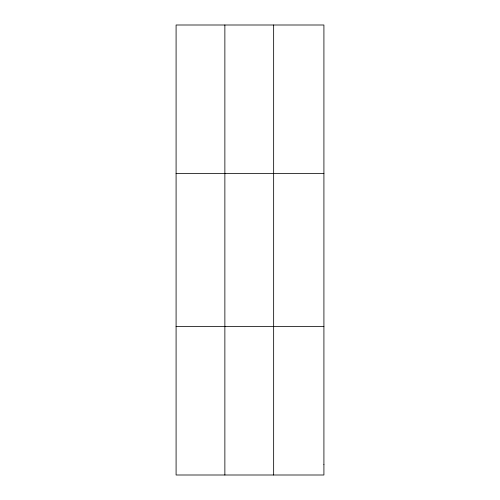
<?xml version="1.0" encoding="UTF-8"?>
<svg xmlns="http://www.w3.org/2000/svg" width="500" height="500" viewBox="0 0 500 500"><rect width="100%" height="100%" fill="white"/><g stroke="black" fill="none" stroke-linecap="round" stroke-linejoin="round"><path stroke-width="0.75" d="M224.869 475L224.869 25M273.65 475L273.65 25M176.088 173.5L323.913 173.5M176.088 326.5L323.913 326.5M323.913 464.394L323.913 475L176.088 475L176.088 25L323.913 25L323.913 464.394"/></g></svg>
